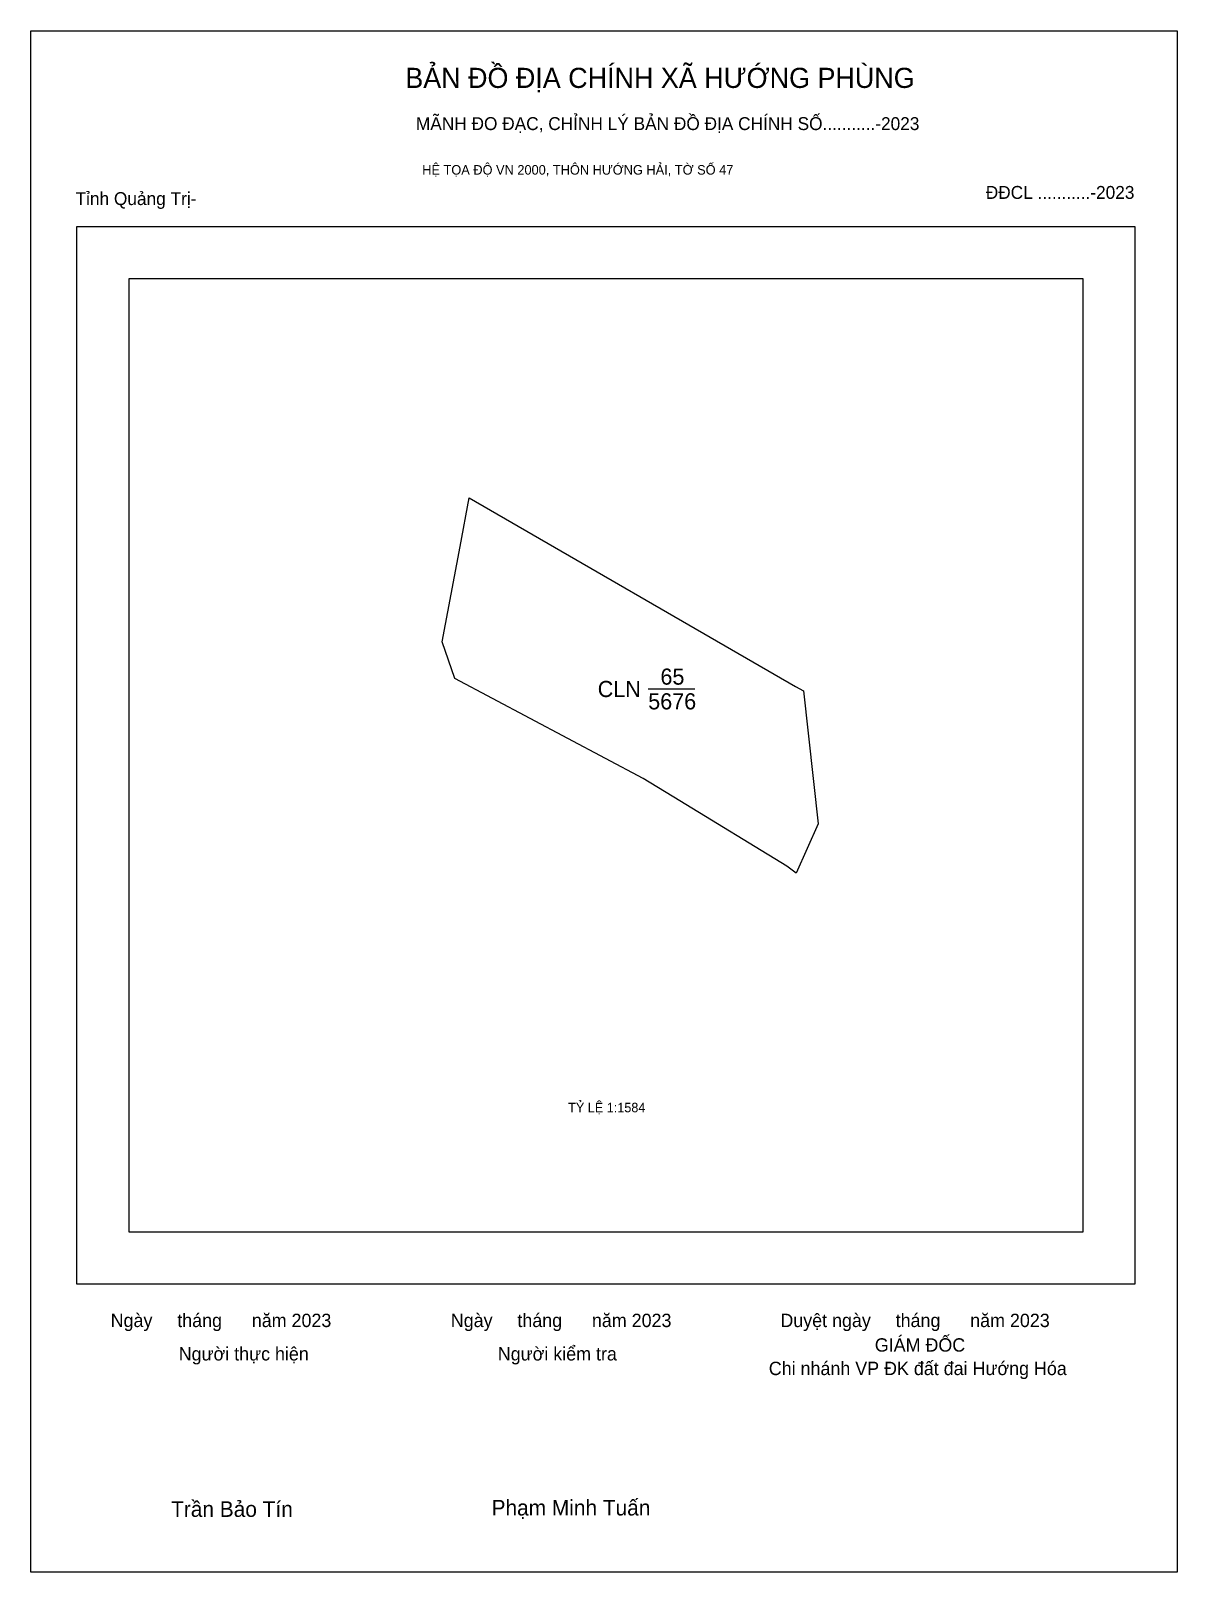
# Model space of a CAD drawing. Extents: x 535138 to 535476, y 1849296 to 1849750.
import ezdxf

# ---------------------------------------------------------------- set-up
doc = ezdxf.new("R2010")
doc.units = 0
for name, color, linetype in [('Level 10', 7, 'Continuous'), ('Level 13', 7, 'Continuous'), ('Level 15', 7, 'Continuous'), ('Level 27', 7, 'Continuous'), ('Level 6', 7, 'Continuous'), ('Level 62', 7, 'Continuous'), ('Level 63', 7, 'Continuous'), ('Level 9', 7, 'Continuous')]:
    doc.layers.add(name, color=color, linetype=linetype)

msp = doc.modelspace()

# ---------------------------------------------------------------- linework, layer by layer
at = {"layer": 'Level 10'}
msp.add_line((535319.71, 1849556.21), (535333.51, 1849556.21), dxfattribs=at)
msp.add_lwpolyline([(535329, 1849523.23), (535318.19, 1849529.82), (535262.71, 1849559.3), (535258.91, 1849570.1), (535264.23, 1849598.21), (535266.95, 1849612.59), (535363.18, 1849556.95), (535365.48, 1849555.62), (535369.82, 1849516.46), (535363.31, 1849501.9), (535360.63, 1849503.93)], close=True, dxfattribs=at)
at = {"layer": 'Level 15'}
msp.add_lwpolyline([(535137.66, 1849750.32), (535475.71, 1849750.32), (535475.71, 1849295.72), (535137.66, 1849295.72)], close=True, dxfattribs=at)
at = {"layer": 'Level 27'}
for p, q in [((535266.95, 1849612.59), (535266.95, 1849612.61)), ((535258.91, 1849570.1), (535258.9, 1849570.09)), ((535262.71, 1849559.3), (535262.69, 1849559.3)), ((535363.18, 1849556.95), (535363.17, 1849556.96)), ((535363.31, 1849501.9), (535363.32, 1849501.89))]:
    msp.add_line(p, q, dxfattribs=at)
at = {"layer": 'Level 62'}
msp.add_lwpolyline([(535166.61, 1849677.26), (535447.86, 1849677.26), (535447.86, 1849396.01), (535166.61, 1849396.01)], close=True, dxfattribs=at)
at = {"layer": 'Level 63'}
msp.add_lwpolyline([(535151.26, 1849692.61), (535463.21, 1849692.61), (535463.21, 1849380.66), (535151.26, 1849380.66)], close=True, dxfattribs=at)

# ---------------------------------------------------------------- texts
at = {"layer": 'Level 13'}
for s, p in [('CLN', (535304.83, 1849553.83)), ('65', (535323.33, 1849557.48)), ('5676', (535319.72, 1849550.19))]:
    msp.add_text(s, height=4.753, dxfattribs=at).set_placement(p)
at = {"layer": 'Level 6'}
msp.add_text('TỶ LỆ 1:1584', height=2.7853, dxfattribs=at).set_placement((535296.11, 1849431.37))
at = {"layer": 'Level 63'}
for s, height, p in [('BẢN ĐỒ ĐỊA CHÍNH XÃ HƯỚNG PHÙNG', 5.9316, (535248.09, 1849733.48)), ('MÃNH ĐO ĐẠC, CHỈNH LÝ BẢN ĐỒ ĐỊA CHÍNH SỐ...........-2023', 3.8061, (535251.22, 1849721.05)), ('HỆ TỌA ĐỘ VN 2000, THÔN HƯỚNG HẢI, TỜ SỐ 47', 2.8175, (535253.08, 1849707.91)), ('Ngày     tháng      năm 2023', 3.9426, (535161.21, 1849368.01)), ('Ngày     tháng      năm 2023', 3.9426, (535261.51, 1849368.01)), ('Duyệt ngày     tháng      năm 2023', 3.9426, (535358.7, 1849368.01)), ('Người kiểm tra', 3.9426, (535275.37, 1849358.16)), ('GIÁM ĐỐC', 3.943, (535386.54, 1849360.77)), ('Người thực hiện', 3.9426, (535181.27, 1849358.16)), ('Chi nhánh VP ĐK đất đai Hướng Hóa', 3.9426, (535355.28, 1849353.85)), ('Trần Bảo Tín', 4.5986, (535179.03, 1849312.03)), ('Phạm Minh Tuấn', 4.5986, (535273.53, 1849312.44))]:
    msp.add_text(s, height=height, dxfattribs=at).set_placement(p)
at = {"layer": 'Level 9'}
for s, p in [('ĐĐCL ...........-2023', (535419.26, 1849700.76)), ('Tỉnh Quảng Trị-', (535150.85, 1849698.93))]:
    msp.add_text(s, height=3.8061, dxfattribs=at).set_placement(p)

doc.saveas('drawing.dxf')
